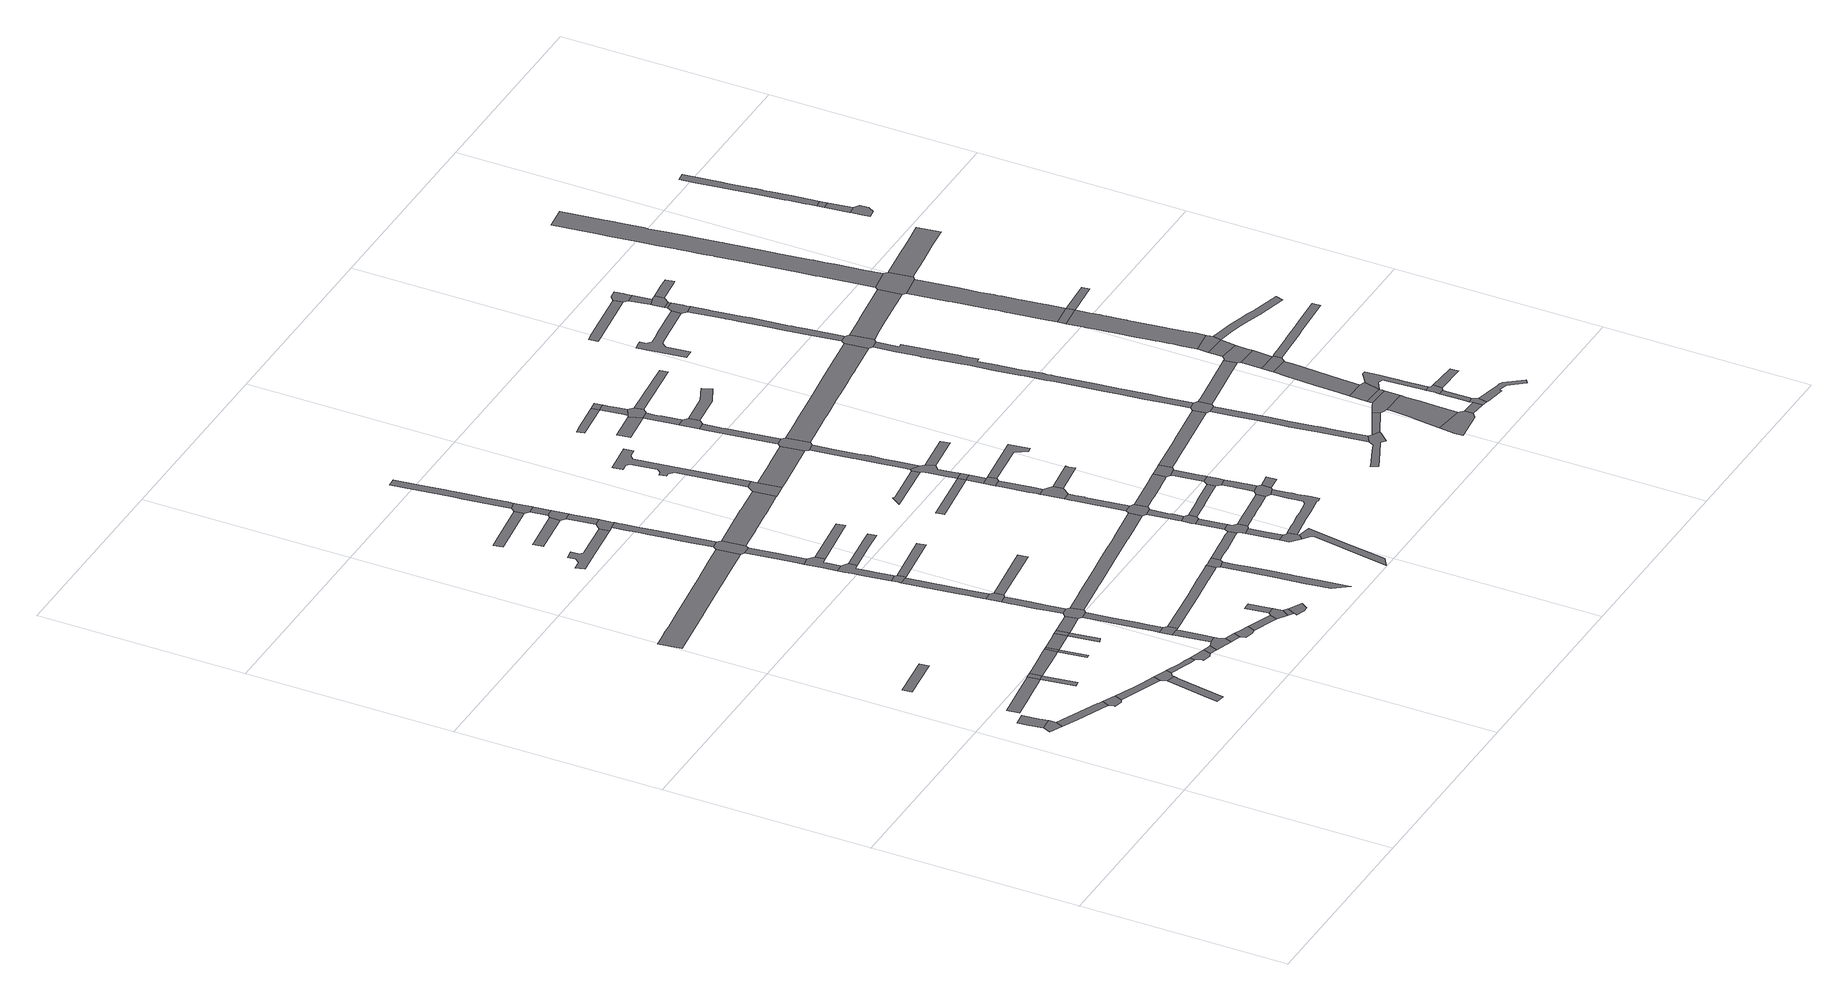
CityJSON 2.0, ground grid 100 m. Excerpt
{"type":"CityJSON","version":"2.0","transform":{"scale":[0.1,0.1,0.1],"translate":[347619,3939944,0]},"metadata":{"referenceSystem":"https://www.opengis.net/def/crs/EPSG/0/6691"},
"CityObjects":{
"road1":{"type":"Road","geometry":[{"type":"MultiSurface","lod":"1","boundaries":[[[0,1,2,3,4]]]}]},
"road2":{"type":"Road","attributes":{"RoadStructureAttribute.sectionType":"1"},"geometry":[{"type":"MultiSurface","lod":"1","boundaries":[[[5,4,3,6,7,8]]]}]},
"road3":{"type":"Road","attributes":{"RoadStructureAttribute.sectionType":"1"},"geometry":[{"type":"MultiSurface","lod":"1","boundaries":[[[9,10,11,2,1,12,13]]]}]},
"road4":{"type":"Road","attributes":{"RoadStructureAttribute.sectionType":"1"},"geometry":[{"type":"MultiSurface","lod":"1","boundaries":[[[14,15,16,17,18,19,20,21,22]]]}]},
"road5":{"type":"Road","geometry":[{"type":"MultiSurface","lod":"1","boundaries":[[[9,13,23,24,25,26,27]]]}]},
"road6":{"type":"Road","attributes":{"RoadStructureAttribute.sectionType":"1"},"geometry":[{"type":"MultiSurface","lod":"1","boundaries":[[[28,29,30,31]]]}]},
"road7":{"type":"Road","attributes":{"RoadStructureAttribute.sectionType":"1"},"geometry":[{"type":"MultiSurface","lod":"1","boundaries":[[[32,33,34,17]]]}]},
"road8":{"type":"Road","attributes":{"RoadStructureAttribute.sectionType":"1"},"geometry":[{"type":"MultiSurface","lod":"1","boundaries":[[[26,35,36,37,38,39,40,41,42,27]]]}]},
"road9":{"type":"Road","geometry":[{"type":"MultiSurface","lod":"1","boundaries":[[[34,43,18,17]]]}]},
"road10":{"type":"Road","attributes":{"RoadStructureAttribute.sectionType":"1"},"geometry":[{"type":"MultiSurface","lod":"1","boundaries":[[[44,45,46,47,48,49,50]]]}]},
"road11":{"type":"Road","geometry":[{"type":"MultiSurface","lod":"1","boundaries":[[[51,52,38,37,50,49,53,54,55]]]}]},
"road12":{"type":"Road","attributes":{"RoadStructureAttribute.sectionType":"1"},"geometry":[{"type":"MultiSurface","lod":"1","boundaries":[[[56,57,43,34,58,59,60,61,62,63]]]}]},
"road13":{"type":"Road","attributes":{"RoadStructureAttribute.sectionType":"1"},"geometry":[{"type":"MultiSurface","lod":"1","boundaries":[[[64,65,66,67,68,69,70,51,55]]]}]},
"road14":{"type":"Road","attributes":{"RoadStructureAttribute.sectionType":"1"},"geometry":[{"type":"MultiSurface","lod":"1","boundaries":[[[62,71,72,73]]]}]},
"road15":{"type":"Road","geometry":[{"type":"MultiSurface","lod":"1","boundaries":[[[62,73,74,63]]]}]},
"road16":{"type":"Road","attributes":{"RoadStructureAttribute.sectionType":"1"},"geometry":[{"type":"MultiSurface","lod":"1","boundaries":[[[75,76,77,78,74,73]]]}]},
"road17":{"type":"Road","geometry":[{"type":"MultiSurface","lod":"1","boundaries":[[[67,79,80,81,82,83,68]]]}]},
"road18":{"type":"Road","attributes":{"RoadStructureAttribute.sectionType":"1"},"geometry":[{"type":"MultiSurface","lod":"1","boundaries":[[[84,83,82,85]]]}]},
"road19":{"type":"Road","attributes":{"RoadStructureAttribute.sectionType":"1"},"geometry":[{"type":"MultiSurface","lod":"1","boundaries":[[[86,87,88,76]]]}]},
"road20":{"type":"Road","attributes":{"RoadStructureAttribute.sectionType":"1"},"geometry":[{"type":"MultiSurface","lod":"1","boundaries":[[[89,90,91,92,93,94,95,96,97,98,99,100,101,102,103,104,105,106,107,108,109,110,111,112]]]}]},
"road21":{"type":"Road","geometry":[{"type":"MultiSurface","lod":"1","boundaries":[[[88,113,77,76]]]}]},
"road22":{"type":"Road","geometry":[{"type":"MultiSurface","lod":"1","boundaries":[[[114,115,116,117,118,119,84,85,120]]]}]},
"road23":{"type":"Road","attributes":{"RoadStructureAttribute.sectionType":"1"},"geometry":[{"type":"MultiSurface","lod":"1","boundaries":[[[121,113,88,122]]]}]},
"road24":{"type":"Road","attributes":{"RoadStructureAttribute.sectionType":"1"},"geometry":[{"type":"MultiSurface","lod":"1","boundaries":[[[123,124,125,119,118,126,127,128]]]}]},
"road25":{"type":"Road","attributes":{"RoadStructureAttribute.sectionType":"1"},"geometry":[{"type":"MultiSurface","lod":"1","boundaries":[[[129,130,114,120]]]}]},
"road26":{"type":"Road","geometry":[{"type":"MultiSurface","lod":"1","boundaries":[[[131,132,133,134,123,128]]]}]},
"road27":{"type":"Road","attributes":{"RoadStructureAttribute.sectionType":"1"},"geometry":[{"type":"MultiSurface","lod":"1","boundaries":[[[133,135,136,137,138,139,140,141,142,143,144,134]]]}]},
"road28":{"type":"Road","geometry":[{"type":"MultiSurface","lod":"1","boundaries":[[[145,130,129,146,147,148,149]]]}]},
"road29":{"type":"Road","geometry":[{"type":"MultiSurface","lod":"1","boundaries":[[[150,151,152,121,122,140,139,153]]]}]},
"road30":{"type":"Road","attributes":{"RoadStructureAttribute.sectionType":"1"},"geometry":[{"type":"MultiSurface","lod":"1","boundaries":[[[151,154,155,156,157,158,159,160,161,162,163,152]]]}]},
"road31":{"type":"Road","geometry":[{"type":"MultiSurface","lod":"1","boundaries":[[[164,165,159,158,166,167]]]}]},
"road32":{"type":"Road","attributes":{"RoadStructureAttribute.sectionType":"1"},"geometry":[{"type":"MultiSurface","lod":"1","boundaries":[[[148,168,169,170,171,149]]]}]},
"road33":{"type":"Road","attributes":{"RoadStructureAttribute.sectionType":"1"},"geometry":[{"type":"MultiSurface","lod":"1","boundaries":[[[172,173,174,165,164,175,176,177,178,179]]]}]},
"road34":{"type":"Road","geometry":[{"type":"MultiSurface","lod":"1","boundaries":[[[178,180,181,182,183,184,179]]]}]},
"road35":{"type":"Road","attributes":{"RoadStructureAttribute.sectionType":"1"},"geometry":[{"type":"MultiSurface","lod":"1","boundaries":[[[185,186,187,188,189,190,191,192,193,194,195,196,197]]]}]},
"road36":{"type":"Road","geometry":[{"type":"MultiSurface","lod":"1","boundaries":[[[169,198,199,200,201,202,170]]]}]},
"road37":{"type":"Road","geometry":[{"type":"MultiSurface","lod":"1","boundaries":[[[203,204,205,206,207,208,183,182,209,210,211,212,213,214,215,216]]]}]},
"road38":{"type":"Road","attributes":{"RoadStructureAttribute.sectionType":"1"},"geometry":[{"type":"MultiSurface","lod":"1","boundaries":[[[217,199,198,218,219]]]}]},
"road39":{"type":"Road","attributes":{"RoadStructureAttribute.sectionType":"1"},"geometry":[{"type":"MultiSurface","lod":"1","boundaries":[[[220,221,222,223,201,200]]]}]},
"road40":{"type":"Road","geometry":[{"type":"MultiSurface","lod":"1","boundaries":[[[224,225,226,227,228,229,230,231,203,216]]]}]},
"road41":{"type":"Road","geometry":[{"type":"MultiSurface","lod":"1","boundaries":[[[218,232,233,234,235,236,219]]]}]},
"road42":{"type":"Road","attributes":{"RoadStructureAttribute.sectionType":"1"},"geometry":[{"type":"MultiSurface","lod":"1","boundaries":[[[237,238,239,240,241,242,132,131,243,244,245,246,247,248,249]]]}]},
"road43":{"type":"Road","attributes":{"RoadStructureAttribute.sectionType":"1"},"geometry":[{"type":"MultiSurface","lod":"1","boundaries":[[[250,251,252,253,254,255,256,257,229,228]]]}]},
"road44":{"type":"Road","attributes":{"RoadStructureAttribute.sectionType":"1"},"geometry":[{"type":"MultiSurface","lod":"1","boundaries":[[[258,259,260,261,262,263]]]}]},
"road45":{"type":"Road","attributes":{"RoadStructureAttribute.sectionType":"1"},"geometry":[{"type":"MultiSurface","lod":"1","boundaries":[[[264,265,266,267,268,269]]]}]},
"road46":{"type":"Road","geometry":[{"type":"MultiSurface","lod":"1","boundaries":[[[103,102,254,253,270,271,272,273]]]}]},
"road47":{"type":"Road","attributes":{"RoadStructureAttribute.sectionType":"1"},"geometry":[{"type":"MultiSurface","lod":"1","boundaries":[[[166,274,275,167]]]}]},
"road48":{"type":"Road","attributes":{"RoadStructureAttribute.sectionType":"1"},"geometry":[{"type":"MultiSurface","lod":"1","boundaries":[[[276,277,181,180]]]}]},
"road49":{"type":"Road","attributes":{"RoadStructureAttribute.sectionType":"1"},"geometry":[{"type":"MultiSurface","lod":"1","boundaries":[[[272,278,279,280,281,282,283,284,285,286,287,288,289,290,291,292,273]]]}]},
"road50":{"type":"Road","geometry":[{"type":"MultiSurface","lod":"1","boundaries":[[[293,294,295,185,197,284,283]]]}]},
"road51":{"type":"Road","attributes":{"RoadStructureAttribute.sectionType":"1"},"geometry":[{"type":"MultiSurface","lod":"1","boundaries":[[[296,297,298,299,215,214]]]}]},
"road52":{"type":"Road","attributes":{"RoadStructureAttribute.sectionType":"1"},"geometry":[{"type":"MultiSurface","lod":"1","boundaries":[[[294,300,301,302,303,304,305,295]]]}]},
"road53":{"type":"Road","geometry":[{"type":"MultiSurface","lod":"1","boundaries":[[[306,307,308,264,269,303,302]]]}]},
"road54":{"type":"Road","attributes":{"RoadStructureAttribute.sectionType":"1"},"geometry":[{"type":"MultiSurface","lod":"1","boundaries":[[[309,310,227,226]]]}]},
"road55":{"type":"Road","attributes":{"RoadStructureAttribute.sectionType":"1"},"geometry":[{"type":"MultiSurface","lod":"1","boundaries":[[[311,312,313,308,307]]]}]},
"road56":{"type":"Road","geometry":[{"type":"MultiSurface","lod":"1","boundaries":[[[258,263,313,312,314,315,316,317,318]]]}]},
"road57":{"type":"Road","attributes":{"RoadStructureAttribute.sectionType":"1"},"geometry":[{"type":"MultiSurface","lod":"1","boundaries":[[[319,320,321,322,323,324,325,326,327,328,329,330,331,332,333,334,335,336,337,338,339,340,341,342,343,150,153]]]}]},
"road58":{"type":"Road","attributes":{"RoadStructureAttribute.sectionType":"1"},"geometry":[{"type":"MultiSurface","lod":"1","boundaries":[[[344,345,346,347,348,349,350,351,352,353,354,355,356,357,358,359,360,361]]]}]},
"road59":{"type":"Road","attributes":{"RoadStructureAttribute.sectionType":"1"},"geometry":[{"type":"MultiSurface","lod":"1","boundaries":[[[317,362,363,364,365,366,367,368,369,370,371,372,373,374,375,318]]]}]},
"road60":{"type":"Road","attributes":{"RoadStructureAttribute.sectionType":"1"},"geometry":[{"type":"MultiSurface","lod":"1","boundaries":[[[270,376,377,378,379,380,381,382,383,384,385,386,387,271]]]}]},
"road61":{"type":"Road","geometry":[{"type":"MultiSurface","lod":"1","boundaries":[[[388,389,390,237,249,355,354,391,392]]]}]},
"road62":{"type":"Road","attributes":{"RoadStructureAttribute.sectionType":"1"},"geometry":[{"type":"MultiSurface","lod":"1","boundaries":[[[391,393,394,395,396,397,398,399,400,401,402,392]]]}]},
"road63":{"type":"Road","attributes":{"RoadStructureAttribute.sectionType":"1"},"geometry":[{"type":"MultiSurface","lod":"1","boundaries":[[[403,404,405,406,407,408,409,410,411]]]}]},
"road64":{"type":"Road","geometry":[{"type":"MultiSurface","lod":"1","boundaries":[[[383,412,413,414,415,416,384]]]}]},
"road65":{"type":"Road","geometry":[{"type":"MultiSurface","lod":"1","boundaries":[[[417,418,419,420,421,422,411,410,423,424]]]}]},
"road66":{"type":"Road","attributes":{"RoadStructureAttribute.sectionType":"1"},"geometry":[{"type":"MultiSurface","lod":"1","boundaries":[[[419,425,426,427,428,429,420]]]}]},
"road67":{"type":"Road","geometry":[{"type":"MultiSurface","lod":"1","boundaries":[[[430,431,432,433,397,396,434,435,428,427,436,437]]]}]},
"road68":{"type":"Road","attributes":{"RoadStructureAttribute.sectionType":"1"},"geometry":[{"type":"MultiSurface","lod":"1","boundaries":[[[415,438,439,440,441,442,443,444,445,446,447,448,449,450,451,452,453,454,455,416]]]}]},
"road69":{"type":"Road","attributes":{"RoadStructureAttribute.sectionType":"1"},"geometry":[{"type":"MultiSurface","lod":"1","boundaries":[[[456,457,433,432,458,459,460]]]}]},
"road70":{"type":"Road","geometry":[{"type":"MultiSurface","lod":"1","boundaries":[[[461,462,463,464,465,466]]]}]},
"road71":{"type":"Road","geometry":[{"type":"MultiSurface","lod":"1","boundaries":[[[467,456,460,468,469,470,471]]]}]},
"road72":{"type":"Road","attributes":{"RoadStructureAttribute.sectionType":"1"},"geometry":[{"type":"MultiSurface","lod":"1","boundaries":[[[470,472,473,474,475,476,477,471]]]}]},
"road73":{"type":"Road","geometry":[{"type":"MultiSurface","lod":"1","boundaries":[[[331,330,475,474,478,479,480,481]]]}]},
"road74":{"type":"Road","attributes":{"RoadStructureAttribute.sectionType":"1"},"geometry":[{"type":"MultiSurface","lod":"1","boundaries":[[[482,483,484,485,486]]]}]},
"road75":{"type":"Road","attributes":{"RoadStructureAttribute.sectionType":"1"},"geometry":[{"type":"MultiSurface","lod":"1","boundaries":[[[480,487,488,489,490,491,492,493,494,495,496,481]]]}]},
"road76":{"type":"Road","attributes":{"RoadStructureAttribute.sectionType":"1"},"geometry":[{"type":"MultiSurface","lod":"1","boundaries":[[[497,498,499,500,501,502,503,414,413,504,505]]]}]},
"road77":{"type":"Road","geometry":[{"type":"MultiSurface","lod":"1","boundaries":[[[506,507,492,491,508,509,510,511]]]}]},
"road78":{"type":"Road","attributes":{"RoadStructureAttribute.sectionType":"1"},"geometry":[{"type":"MultiSurface","lod":"1","boundaries":[[[436,512,513,514,515,516,517,518,519,520,437]]]}]},
"road79":{"type":"Road","attributes":{"RoadStructureAttribute.sectionType":"1"},"geometry":[{"type":"MultiSurface","lod":"1","boundaries":[[[521,522,523,524,511,510,525,526,527]]]}]},
"road80":{"type":"Road","attributes":{"RoadStructureAttribute.sectionType":"1"},"geometry":[{"type":"MultiSurface","lod":"1","boundaries":[[[423,528,529,530,531,532,533,534,535,536,537,538,539,540,541,542,543,544,545,546,547,548,549,550,551,552,553,554,555,556,424]]]}]},
"road81":{"type":"Road","geometry":[{"type":"MultiSurface","lod":"1","boundaries":[[[557,558,559,560,521,527]]]}]},
"road82":{"type":"Road","attributes":{"RoadStructureAttribute.sectionType":"1"},"geometry":[{"type":"MultiSurface","lod":"1","boundaries":[[[560,559,561,562]]]}]},
"road83":{"type":"Road","attributes":{"RoadStructureAttribute.sectionType":"1"},"geometry":[{"type":"MultiSurface","lod":"1","boundaries":[[[563,564,565,469,468,566,567,568,569,570,571]]]}]},
"road84":{"type":"Road","geometry":[{"type":"MultiSurface","lod":"1","boundaries":[[[465,562,561,572,466]]]}]},
"road85":{"type":"Road","geometry":[{"type":"MultiSurface","lod":"1","boundaries":[[[572,573,574,575,576,577,578,579,580,581,582,482,486,583,584,585,586,466]]]}]},
"road86":{"type":"Road","attributes":{"RoadStructureAttribute.sectionType":"1"},"geometry":[{"type":"MultiSurface","lod":"1","boundaries":[[[587,588,589,590,479,478,591,592,593,594,595,596]]]}]},
"road87":{"type":"Road","attributes":{"RoadStructureAttribute.sectionType":"1"},"geometry":[{"type":"MultiSurface","lod":"1","boundaries":[[[597,598,599,509,508]]]}]},
"road88":{"type":"Road","attributes":{"RoadStructureAttribute.sectionType":"1"},"geometry":[{"type":"MultiSurface","lod":"1","boundaries":[[[600,601,602,603,604,605,606,607,608,609,610,611,612,613,614,582,581]]]}]},
"road89":{"type":"Road","geometry":[{"type":"MultiSurface","lod":"1","boundaries":[[[615,616,518,517,544,543,617,618]]]}]},
"road90":{"type":"Road","geometry":[{"type":"MultiSurface","lod":"1","boundaries":[[[619,608,607,620,621,622,623,497,505]]]}]},
"road91":{"type":"Road","attributes":{"RoadStructureAttribute.sectionType":"1"},"geometry":[{"type":"MultiSurface","lod":"1","boundaries":[[[624,625,626,627,628,629]]]}]},
"road92":{"type":"Road","attributes":{"RoadStructureAttribute.sectionType":"1"},"geometry":[{"type":"MultiSurface","lod":"1","boundaries":[[[630,631,632,633,634,616,615,635,636,637,638,639]]]}]},
"road93":{"type":"Road","attributes":{"RoadStructureAttribute.sectionType":"1"},"geometry":[{"type":"MultiSurface","lod":"1","boundaries":[[[640,641,642,643,644,645,558,557]]]}]},
"road94":{"type":"Road","attributes":{"RoadStructureAttribute.sectionType":"1"},"geometry":[{"type":"MultiSurface","lod":"1","boundaries":[[[646,647,648,649,650,651]]]}]},
"road95":{"type":"Road","geometry":[{"type":"MultiSurface","lod":"1","boundaries":[[[652,653,654,655,656,657,571,570,630,639]]]}]},
"road96":{"type":"Road","attributes":{"RoadStructureAttribute.sectionType":"1"},"geometry":[{"type":"MultiSurface","lod":"1","boundaries":[[[579,658,659,580]]]}]},
"road97":{"type":"Road","attributes":{"RoadStructureAttribute.sectionType":"1"},"geometry":[{"type":"MultiSurface","lod":"1","boundaries":[[[660,661,662,623,622,663,664,665,666,667]]]}]},
"road98":{"type":"Road","attributes":{"RoadStructureAttribute.sectionType":"1"},"geometry":[{"type":"MultiSurface","lod":"1","boundaries":[[[668,669,670,671,656,655,672,673,674,675,676]]]}]},
"road99":{"type":"Road","attributes":{"RoadStructureAttribute.sectionType":"1"},"geometry":[{"type":"MultiSurface","lod":"1","boundaries":[[[617,677,678,679,618]]]}]},
"road100":{"type":"Road","geometry":[{"type":"MultiSurface","lod":"1","boundaries":[[[680,681,682,587,596,668,676,683,684]]]}]},
"road101":{"type":"Road","geometry":[{"type":"MultiSurface","lod":"1","boundaries":[[[685,686,687,688,660,667]]]}]},
"road102":{"type":"Road","attributes":{"RoadStructureAttribute.sectionType":"1"},"geometry":[{"type":"MultiSurface","lod":"1","boundaries":[[[689,690,691,692,628,693,694,688,687]]]}]},
"road103":{"type":"Road","geometry":[{"type":"MultiSurface","lod":"1","boundaries":[[[628,692,695,696,697,698,629]]]}]},
"road104":{"type":"Road","attributes":{"RoadStructureAttribute.sectionType":"1"},"geometry":[{"type":"MultiSurface","lod":"1","boundaries":[[[697,699,700,701,650,702,703,698]]]}]},
"road105":{"type":"Road","geometry":[{"type":"MultiSurface","lod":"1","boundaries":[[[701,704,651,650]]]}]},
"road106":{"type":"Road","attributes":{"RoadStructureAttribute.sectionType":"1"},"geometry":[{"type":"MultiSurface","lod":"1","boundaries":[[[685,705,706,707,708,686]]]}]},
"road107":{"type":"Road","attributes":{"RoadStructureAttribute.sectionType":"1"},"geometry":[{"type":"MultiSurface","lod":"1","boundaries":[[[695,709,710,696]]]}]},
"road108":{"type":"Road","attributes":{"RoadStructureAttribute.sectionType":"1"},"geometry":[{"type":"MultiSurface","lod":"1","boundaries":[[[683,711,712,713,714,715,716,717,718,719,720,721,722,684]]]}]},
"road109":{"type":"Road","geometry":[{"type":"MultiSurface","lod":"1","boundaries":[[[723,724,725,726,727,728,729,730,731,732,733,734,735,736,737]]]}]},
"road110":{"type":"Road","attributes":{"RoadStructureAttribute.sectionType":"1"},"geometry":[{"type":"MultiSurface","lod":"1","boundaries":[[[738,739,740,741,742,743,744,745,621,620,746,747,748,749,750,751,752,753,754,755,756,757,758,759]]]}]},
"road111":{"type":"Road","attributes":{"RoadStructureAttribute.sectionType":"1"},"geometry":[{"type":"MultiSurface","lod":"1","boundaries":[[[760,761,762,763,764,765,766,767,768,769,726,725,770,771,772,773,774,775,776,777,778,779,780]]]}]},
"road112":{"type":"Road","geometry":[{"type":"MultiSurface","lod":"1","boundaries":[[[781,716,715,760,780,782,783,784,785]]]}]},
"road113":{"type":"Road","geometry":[{"type":"MultiSurface","lod":"1","boundaries":[[[786,724,723,787,788]]]}]},
"road114":{"type":"Road","geometry":[{"type":"MultiSurface","lod":"1","boundaries":[[[789,790,791,792,793,794,795]]]}]},
"road115":{"type":"Road","attributes":{"RoadStructureAttribute.sectionType":"1"},"geometry":[{"type":"MultiSurface","lod":"1","boundaries":[[[796,797,798,799,800,801,802,803,804,805,806,807,808,809,810,811,812,813,814,815,816,817,818,819,820,821,822,823,824,825,826,827,828,829,830,831,832,833,834,835,836,837,838,839,840,781,785]]]}]},
"road116":{"type":"Road","attributes":{"RoadStructureAttribute.sectionType":"1"},"geometry":[{"type":"MultiSurface","lod":"1","boundaries":[[[841,842,843,844,791,790,845,846,847,848,849,850]]]}]},
"road117":{"type":"Road","attributes":{"RoadStructureAttribute.sectionType":"1"},"geometry":[{"type":"MultiSurface","lod":"1","boundaries":[[[851,852,853,854,855,856,857,858,859,860,861,862,863,864,865,866,867,868,869,870,871]]]}]},
"road118":{"type":"Road","geometry":[{"type":"MultiSurface","lod":"1","boundaries":[[[849,872,873,874,788,787,875,850]]]}]},
"road119":{"type":"Road","attributes":{"RoadStructureAttribute.sectionType":"1"},"geometry":[{"type":"MultiSurface","lod":"1","boundaries":[[[876,789,795,877]]]}]},
"road120":{"type":"Road","attributes":{"RoadStructureAttribute.sectionType":"1"},"geometry":[{"type":"MultiSurface","lod":"1","boundaries":[[[783,878,879,880,881,882,883,884,784]]]}]},
"road121":{"type":"Road","attributes":{"RoadStructureAttribute.sectionType":"1"},"geometry":[{"type":"MultiSurface","lod":"1","boundaries":[[[885,886,887,873,872]]]}]},
"road122":{"type":"Road","attributes":{"RoadStructureAttribute.sectionType":"1"},"geometry":[{"type":"MultiSurface","lod":"1","boundaries":[[[888,889,890,891,892,893,894]]]}]},
"road123":{"type":"Road","geometry":[{"type":"MultiSurface","lod":"1","boundaries":[[[895,887,886,896,897,898]]]}]},
"road124":{"type":"Road","geometry":[{"type":"MultiSurface","lod":"1","boundaries":[[[758,821,820,899,900,901,902,903,759]]]}]},
"road125":{"type":"Road","geometry":[{"type":"MultiSurface","lod":"1","boundaries":[[[904,905,906,907,876,877]]]}]},
"road126":{"type":"Road","attributes":{"RoadStructureAttribute.sectionType":"1"},"geometry":[{"type":"MultiSurface","lod":"1","boundaries":[[[908,909,907,906,910]]]}]},
"road127":{"type":"Road","attributes":{"RoadStructureAttribute.sectionType":"1"},"geometry":[{"type":"MultiSurface","lod":"1","boundaries":[[[911,912,913,914,915,916,917,918,898,897,919,920,921,922,923,924]]]}]},
"road128":{"type":"Road","attributes":{"RoadStructureAttribute.sectionType":"1"},"geometry":[{"type":"MultiSurface","lod":"1","boundaries":[[[925,926,927,928,929,930,931,932,933,903,902,934,935,936,937,938,939,940,941,942,943,944,945]]]}]},
"road129":{"type":"Road","geometry":[{"type":"MultiSurface","lod":"1","boundaries":[[[946,947,948,949,950,951,952,953,908,910]]]}]},
"road130":{"type":"Road","attributes":{"RoadStructureAttribute.sectionType":"1"},"geometry":[{"type":"MultiSurface","lod":"1","boundaries":[[[954,955,956,957,950,949,958,959,960,961,962,963,964,965,896,886]]]}]},
"road131":{"type":"Road","attributes":{"RoadStructureAttribute.sectionType":"1"},"geometry":[{"type":"MultiSurface","lod":"1","boundaries":[[[904,966,967,968,969,970,971,972,973,974,975,976,977,905]]]}]},
"road132":{"type":"Road","geometry":[{"type":"MultiSurface","lod":"1","boundaries":[[[944,978,979,980,981,871,870,945]]]}]},
"road133":{"type":"Road","attributes":{"RoadStructureAttribute.sectionType":"1"},"geometry":[{"type":"MultiSurface","lod":"1","boundaries":[[[981,980,982,983]]]}]},
"road134":{"type":"Road","geometry":[{"type":"MultiSurface","lod":"1","boundaries":[[[984,985,986,987,988,911,924]]]}]},
"road135":{"type":"Road","attributes":{"RoadStructureAttribute.sectionType":"1"},"geometry":[{"type":"MultiSurface","lod":"1","boundaries":[[[989,990,991,992]]]}]},
"road136":{"type":"Road","geometry":[{"type":"MultiSurface","lod":"1","boundaries":[[[990,989,993,994,983,982,995,996]]]}]},
"road137":{"type":"Road","attributes":{"RoadStructureAttribute.sectionType":"1"},"geometry":[{"type":"MultiSurface","lod":"1","boundaries":[[[997,998,947,946]]]}]},
"road138":{"type":"Road","attributes":{"RoadStructureAttribute.sectionType":"1"},"geometry":[{"type":"MultiSurface","lod":"1","boundaries":[[[987,986,999,1000]]]}]},
"road139":{"type":"Road","geometry":[{"type":"MultiSurface","lod":"1","boundaries":[[[1001,894,893,992,991,1002,1003,1004,1005]]]}]},
"road140":{"type":"Road","geometry":[{"type":"MultiSurface","lod":"1","boundaries":[[[1006,881,880,1000,999,1007,1008,1009]]]}]},
"road141":{"type":"Road","attributes":{"RoadStructureAttribute.sectionType":"1"},"geometry":[{"type":"MultiSurface","lod":"1","boundaries":[[[900,1010,1011,1012,1013,1014,1015,1016,1017,1018,1019,1020,1021,1022,901]]]}]},
"road142":{"type":"Road","geometry":[{"type":"MultiSurface","lod":"1","boundaries":[[[1023,1024,1025,1026,1027]]]}]},
"road143":{"type":"Road","attributes":{"RoadStructureAttribute.sectionType":"1"},"geometry":[{"type":"MultiSurface","lod":"1","boundaries":[[[995,1028,1029,1030,1031,996]]]}]},
"road144":{"type":"Road","attributes":{"RoadStructureAttribute.sectionType":"1"},"geometry":[{"type":"MultiSurface","lod":"1","boundaries":[[[1032,1033,1034,1035,1036,1037,1038,1039,1040,1041,1042,1043,1044,1045,1046,1047,1048,1049,1050,1051,1052,1053,1054,1055,1056,1057,1058,1059,1060,1061,1023,1027]]]}]},
"road145":{"type":"Road","geometry":[{"type":"MultiSurface","lod":"1","boundaries":[[[1062,1045,1044,1063]]]}]},
"road146":{"type":"Road","attributes":{"RoadStructureAttribute.sectionType":"1"},"geometry":[{"type":"MultiSurface","lod":"1","boundaries":[[[1064,1065,1066,1067,1068,1069,1070,1071,1072,1073,1074,1075,1076,1077,1078,1079,1080,1081,1082,1083,1084,1085,1086,1087,1062,1063]]]}]},
"road147":{"type":"Road","attributes":{"RoadStructureAttribute.sectionType":"1"},"geometry":[{"type":"MultiSurface","lod":"1","boundaries":[[[1088,1089,1090,1091,1092,1093,1094,1095,985,984,1096,1097,1098,1099,1100,1101,1102]]]}]},
"road148":{"type":"Road","attributes":{"RoadStructureAttribute.sectionType":"1"},"geometry":[{"type":"MultiSurface","lod":"1","boundaries":[[[1008,1103,1025,1104,1105,1106,1107,1108,1109,1110,1111,1112,1113,1114,1115,1116,1026,1025,1024,1009]]]}]},
"road149":{"type":"Road","geometry":[{"type":"MultiSurface","lod":"1","boundaries":[[[1018,1017,1077,1076,1117,1118,1119,1120]]]}]},
"road150":{"type":"Road","attributes":{"RoadStructureAttribute.sectionType":"1"},"geometry":[{"type":"MultiSurface","lod":"1","boundaries":[[[1044,1121,1122,1123,1063]]]}]},
"road151":{"type":"Road","attributes":{"RoadStructureAttribute.sectionType":"1"},"geometry":[{"type":"MultiSurface","lod":"1","boundaries":[[[1124,1125,1126,1127,1128,1129,1130,1131,1132,1133,1134,1135,1136,1137,1138,1139,1140,1141,1142,1143,1144,1120,1119,1145,1146,1147,1148,1149,1150,1151,1152,1153,1154,1155,1156,1157,1158,1159,1160,1161,1162,1163,1164,1165,1166,1167]]]}]},
"road152":{"type":"Road","attributes":{"RoadStructureAttribute.sectionType":"1"},"geometry":[{"type":"MultiSurface","lod":"1","boundaries":[[[1168,1169,1170,1171,1172,1118,1117,1173,1174,1175,1176,1177,1178]]]}]},
"road153":{"type":"Road","geometry":[{"type":"MultiSurface","lod":"1","boundaries":[[[1179,1180,1181,1182,1183,1184,1185]]]}]},
"road154":{"type":"Road","attributes":{"RoadStructureAttribute.sectionType":"1"},"geometry":[{"type":"MultiSurface","lod":"1","boundaries":[[[1186,1187,1188,1189,1190,1182,1181,1191,1192]]]}]},
"road155":{"type":"Road","geometry":[{"type":"MultiSurface","lod":"1","boundaries":[[[1193,1194,1186,1192]]]}]},
"road156":{"type":"Road","attributes":{"RoadStructureAttribute.sectionType":"1"},"geometry":[{"type":"MultiSurface","lod":"1","boundaries":[[[1195,1196,1197,1198,1199,1200,1201,1202,1203,1204,1194,1193,1205,1206,1207,1208,1209,1210,1211,1212,1213,1214,1215,1216,1217,1218,1219,1220]]]}]}
},
"vertices":[
[146,716,0],[210,688,0],[226,725,0],[222,760,0],[162,753,0],
[153,819,0],[216,804,0],[206,882,0],[146,872,0],
[457,620,0],[443,627,0],[434,631,0],[283,655,0],[441,584,0],
[341,914,0],[344,915,0],[453,929,0],[490,936,0],[482,993,0],[459,989,0],[448,988,0],[211,956,0],[219,898,0],
[451,564,0],[448,555,0],[487,545,0],[506,555,0],[522,591,0],
[371,1407,0],[365,1453,0],[152,1428,0],[157,1383,0],
[514,774,0],[543,781,0],[520,940,0],
[638,502,0],[660,492,0],[713,471,0],[726,509,0],[695,520,0],[654,536,0],[614,550,0],[563,572,0],
[513,997,0],
[686,220,0],[679,180,0],[721,173,0],[765,418,0],[766,419,0],[768,433,0],[725,441,0],
[795,483,0],[792,484,0],[770,446,0],[778,450,0],[789,456,0],
[684,1020,0],[597,1008,0],[537,942,0],[600,949,0],[692,961,0],[705,963,0],[715,964,0],[711,1024,0],
[805,450,0],[870,426,0],[899,417,0],[920,411,0],[928,436,0],[894,447,0],[866,456,0],
[732,831,0],[748,833,0],[731,966,0],
[723,1025,0],
[734,967,0],[842,981,0],[834,1040,0],[790,1034,0],
[938,385,0],[935,375,0],[974,366,0],[996,375,0],[1007,411,0],
[1047,399,0],[1034,362,0],
[864,838,0],[887,847,0],[869,985,0],
[15,2415,0],[100,2426,0],[112,2428,0],[229,2443,0],[251,2446,0],[287,2451,0],[304,2453,0],[394,2466,0],[407,2467,0],[480,2477,0],[527,2483,0],[571,2489,0],[644,2499,0],[777,2517,0],[765,2627,0],[674,2615,0],[498,2590,0],[494,2589,0],[389,2575,0],[239,2555,0],[139,2541,0],[101,2538,0],[65,2533,0],[1,2525,0],
[861,1044,0],
[1130,369,0],[1119,389,0],[1119,390,0],[1118,403,0],[1116,415,0],[1076,410,0],[1118,334,0],
[973,1059,0],[983,1000,0],
[1053,584,0],[1055,569,0],[1059,544,0],[1112,456,0],[1096,569,0],[1094,584,0],
[1166,317,0],[1179,351,0],
[1105,585,0],[1100,629,0],[1086,645,0],[1046,640,0],
[1082,671,0],[1074,730,0],[1070,758,0],[1054,883,0],[1039,992,0],[999,987,0],[1030,753,0],[1035,717,0],[1042,668,0],[1045,650,0],
[1221,335,0],[1177,292,0],[1216,282,0],[1241,286,0],[1255,322,0],
[1042,1068,0],[1027,1081,0],[988,1076,0],[1052,1009,0],
[1017,1163,0],[1006,1249,0],[995,1335,0],[993,1347,0],[992,1357,0],[950,1352,0],[956,1308,0],[957,1305,0],[972,1193,0],[978,1149,0],
[983,1426,0],[941,1421,0],[1003,1368,0],[1000,1412,0],
[1340,247,0],[1362,239,0],[1376,276,0],[1374,276,0],
[923,1556,0],[930,1501,0],[936,1459,0],[976,1464,0],[972,1502,0],[969,1526,0],[931,1801,0],[890,1802,0],
[939,1803,0],[933,1844,0],[924,1850,0],[884,1845,0],[888,1817,0],
[682,3146,0],[492,3124,0],[485,3123,0],[469,3137,0],[466,3175,0],[422,3168,0],[427,3131,0],[411,3110,0],[365,3102,0],[377,3060,0],[435,3068,0],[498,3076,0],[688,3100,0],
[1408,209,0],[1432,245,0],[1426,291,0],[1388,287,0],[1377,275,0],
[851,2087,0],[855,2054,0],[855,2053,0],[860,2022,0],[867,1968,0],[882,1858,0],[923,1861,0],[918,1896,0],[913,1935,0],[909,1967,0],[901,2027,0],[926,2031,0],[921,2070,0],[892,2092,0],
[1454,232,0],[1432,193,0],[1455,231,0],
[1422,317,0],[1412,401,0],[1374,397,0],[1388,288,0],
[883,2157,0],[881,2172,0],[909,2176,0],[903,2221,0],[872,2245,0],[830,2239,0],[841,2163,0],[843,2152,0],
[1432,183,0],[1430,176,0],[1470,161,0],[1498,162,0],[1517,194,0],
[1595,693,0],[1567,689,0],[1535,685,0],[1491,679,0],[1486,679,0],[1351,660,0],[1156,591,0],[1220,598,0],[1358,616,0],[1492,634,0],[1498,635,0],[1573,644,0],[1601,648,0],
[871,2250,0],[868,2272,0],[854,2376,0],[836,2508,0],[795,2505,0],[816,2348,0],[825,2278,0],[829,2247,0],
[636,3532,0],[445,3507,0],[364,3496,0],[370,3452,0],[450,3463,0],[642,3487,0],
[665,3375,0],[464,3349,0],[446,3347,0],[452,3298,0],[470,3301,0],[664,3325,0],
[846,2526,0],[832,2636,0],[816,2650,0],[776,2645,0],
[1313,1406,0],[1306,1452,0],
[1199,1838,0],[1192,1881,0],
[776,2947,0],[770,2986,0],[770,2987,0],[758,3076,0],[756,3091,0],[754,3108,0],[714,3103,0],[723,3039,0],[731,2982,0],[736,2942,0],[746,2869,0],[746,2867,0],[755,2804,0],[762,2747,0],[774,2657,0],
[751,3130,0],[745,3179,0],[705,3174,0],
[1067,2049,0],[1168,2061,0],[1163,2101,0],[1112,2095,0],
[740,3215,0],[729,3292,0],[726,3314,0],[687,3309,0],[694,3257,0],[701,3210,0],
[722,3348,0],[716,3394,0],[676,3389,0],
[1178,2213,0],[1172,2257,0],
[713,3420,0],[706,3475,0],[665,3470,0],
[705,3485,0],[701,3512,0],[694,3561,0],[693,3563,0],[655,3554,0],
[1216,1031,0],[1243,1035,0],[1272,1038,0],[1343,1048,0],[1437,1061,0],[1501,1069,0],[1601,1082,0],[1614,1084,0],[1621,1085,0],[1630,1086,0],[1713,1097,0],[1815,1111,0],[1809,1172,0],[1614,1145,0],[1599,1143,0],[1569,1139,0],[1514,1132,0],[1429,1121,0],[1339,1108,0],[1265,1098,0],[1246,1097,0],[1241,1096,0],[1174,1086,0],[1170,1086,0],[1140,1082,0],
[1729,70,0],[1709,217,0],[1706,241,0],[1700,288,0],[1696,324,0],[1695,343,0],[1689,378,0],[1681,435,0],[1669,520,0],[1659,590,0],[1653,643,0],[1614,634,0],[1632,491,0],[1645,388,0],[1663,247,0],[1669,208,0],[1678,136,0],[1730,65,0],
[690,3588,0],[675,3698,0],[671,3730,0],[661,3809,0],[655,3859,0],[654,3866,0],[639,3978,0],[636,4001,0],[622,4106,0],[582,4101,0],[591,4033,0],[612,3874,0],[621,3804,0],[625,3777,0],
[901,2532,0],[939,2537,0],[964,2541,0],[966,2541,0],[1094,2559,0],[1101,2560,0],[1237,2578,0],[1245,2579,0],[1234,2689,0],[1227,2688,0],[1088,2670,0],[1078,2669,0],
[1627,697,0],[1610,695,0],[1605,694,0],[1663,660,0],[1659,701,0],
[1697,665,0],[1747,670,0],[1859,687,0],[1879,690,0],[1872,730,0],[1856,727,0],[1843,726,0],[1787,718,0],[1749,713,0],[1701,705,0],
[1998,392,0],[2003,376,0],[1980,233,0],[1944,5,0],[1986,34,0],[2013,209,0],[2047,429,0],[1985,441,0],[1965,418,0],
[1260,2581,0],[1319,2589,0],[1304,2698,0],[1300,2728,0],[1258,2722,0],
[1974,496,0],[1968,495,0],[1953,505,0],[1913,500,0],[1918,457,0],[1927,450,0],[1983,453,0],[1977,496,0],
[1943,582,0],[1941,593,0],[1932,661,0],[1893,655,0],[1910,526,0],
[1929,727,0],[1922,733,0],[1919,753,0],[1880,748,0],[1880,689,0],[1889,681,0],[1947,672,0],[1942,717,0],
[1246,3132,0],[1229,3260,0],[1244,3278,0],[1285,3285,0],[1280,3329,0],[1141,3310,0],[1129,3309,0],[1129,3303,0],[1135,3261,0],[1136,3261,0],[1171,3265,0],[1186,3252,0],[1203,3129,0],[1189,3108,0],[1170,3104,0],[1175,3071,0],[1194,3074,0],[1215,3053,0],
[1862,879,0],[1867,839,0],[1912,803,0],[1908,836,0],[1902,884,0],
[1439,1912,0],[1439,1909,0],[1445,1874,0],[1453,1875,0],[1723,1909,0],[1718,1948,0],
[1859,895,0],[1912,898,0],[1910,937,0],[1893,949,0],[1855,941,0],
[1885,1003,0],[1882,1024,0],[1872,1105,0],[1832,1098,0],[1847,991,0],[1852,958,0],
[1886,1121,0],[1878,1181,0],[1860,1191,0],[1820,1190,0],
[1681,2149,0],[1472,2124,0],[1460,2131,0],[1427,2082,0],[1686,2112,0],
[1855,1229,0],[1833,1396,0],[1833,1397,0],[1827,1441,0],[1823,1471,0],[1783,1466,0],[1787,1436,0],[1790,1420,0],[1803,1318,0],[1808,1281,0],
[1598,2738,0],[1459,2720,0],[1458,2720,0],[1457,2719,0],[1354,2706,0],[1324,2701,0],[1310,2699,0],[1369,2596,0],[1614,2629,0],
[1772,1547,0],[1774,1537,0],[1851,1509,0],[1845,1554,0],[1808,1582,0],[1768,1576,0],
[1981,677,0],[2017,682,0],[2026,683,0],[2068,689,0],[2110,694,0],[2188,705,0],[2181,749,0],[2063,733,0],[2004,726,0],
[1741,1777,0],[1745,1747,0],[1761,1626,0],[1766,1592,0],[1800,1637,0],[1784,1757,0],[1781,1783,0],
[2057,464,0],[2070,466,0],[2104,471,0],[2128,474,0],[2165,479,0],[2250,493,0],[2256,488,0],[2276,491,0],[2272,532,0],[2268,558,0],[2263,592,0],[2260,618,0],[2259,625,0],[2253,671,0],[2252,673,0],[2249,705,0],[2210,691,0],[2213,666,0],[2214,656,0],[2217,620,0],[2218,611,0],[2221,584,0],[2224,551,0],[2225,542,0],[2211,530,0],[2139,519,0],[2112,516,0],[2052,507,0],[2031,504,0],
[1792,1798,0],[1787,1839,0],[1774,1837,0],[1734,1832,0],
[1764,1915,0],[1724,1909,0],
[2079,960,0],[2034,954,0],[1997,949,0],[1995,909,0],[2039,916,0],[2071,920,0],[2078,921,0],[2164,933,0],[2157,971,0],
[1758,1953,0],
[1758,1955,0],[1758,1957,0],[1757,1964,0],[1753,1993,0],[1746,2043,0],[1744,2056,0],[1766,2077,0],[1749,2119,0],[1732,2136,0],[1690,2161,0],[1698,2102,0],[1703,2066,0],[1713,1988,0],[1717,1958,0],
[2124,1214,0],[2081,1208,0],[2079,1208,0],[1897,1183,0],[1946,1129,0],[1969,1132,0],[2053,1143,0],[2056,1144,0],[2101,1150,0],[2131,1154,0],
[2017,1531,0],[2012,1564,0],[2011,1576,0],
[1718,2238,0],[1717,2249,0],[1711,2302,0],[1706,2357,0],[1702,2386,0],[1696,2418,0],[1681,2523,0],[1668,2621,0],[1629,2614,0],[1640,2523,0],[1655,2417,0],[1656,2413,0],[1671,2300,0],[1683,2215,0],[1684,2203,0],
[2242,773,0],[2200,768,0],[2255,714,0],[2259,762,0],
[1626,2616,0],[1682,2638,0],[1668,2748,0],[1651,2760,0],[1611,2755,0],
[1363,3404,0],[1366,3379,0],[1372,3342,0],[1473,3355,0],[1531,3362,0],[1510,3424,0],
[2182,915,0],[2188,863,0],[2190,843,0],[2194,819,0],[2194,818,0],[2236,818,0],[2235,824,0],[2231,857,0],[2229,869,0],[2222,922,0],
[2005,1824,0],[2043,1770,0],[2043,1769,0],[2065,1773,0],[2050,1873,0],[1808,1841,0],
[1483,3593,0],[1338,3574,0],[1306,3569,0],[1314,3533,0],[1503,3556,0],[1498,3595,0],
[2218,949,0],[2217,959,0],[2217,960,0],[2212,999,0],[2173,994,0],[2165,983,0],
[1949,2100,0],[1940,2144,0],
[1564,3107,0],[1568,3077,0],[1609,2768,0],[1649,2774,0],[1616,3011,0],[1615,3018,0],[1607,3082,0],[1603,3112,0],
[2150,1142,0],[2154,1120,0],[2162,1064,0],[2164,1052,0],[2211,1007,0],[2205,1051,0],[2204,1059,0],[2195,1126,0],[2192,1150,0],
[2262,715,0],[2326,723,0],[2321,771,0],
[2171,1220,0],[2159,1219,0],[2137,1215,0],[2206,1164,0],[2198,1224,0],
[1621,3136,0],[1614,3185,0],[1591,3204,0],[1552,3199,0],
[1579,3297,0],[1577,3307,0],[1574,3332,0],[1570,3368,0],[1533,3341,0],[1548,3235,0],
[1590,3390,0],[1582,3430,0],[1559,3451,0],[1521,3429,0],
[1549,3516,0],[1549,3519,0],[1543,3562,0],[1509,3518,0],[1519,3447,0],
[1538,3601,0],
[1778,3156,0],[1866,3196,0],[1845,3241,0],[1764,3205,0],
[1897,3426,0],[1892,3464,0],
[2269,1172,0],[2271,1172,0],[2394,1189,0],[2412,1191,0],[2647,1223,0],[2641,1283,0],[2522,1267,0],[2404,1251,0],[2398,1250,0],[2389,1249,0],[2368,1246,0],[2299,1237,0],
[2852,492,0],[2814,510,0],[2800,522,0],[2762,498,0],[2750,473,0],[2702,453,0],[2600,410,0],[2596,409,0],[2610,377,0],[2653,396,0],[2713,423,0],[2772,450,0],[2780,453,0],[2802,436,0],[2845,481,0],
[2427,2849,0],[2229,2823,0],[2166,2815,0],[2044,2798,0],[1940,2784,0],[1880,2776,0],[1835,2770,0],[1770,2761,0],[1830,2658,0],[1876,2665,0],[1897,2667,0],[1952,2674,0],[2026,2684,0],[2063,2689,0],[2066,2689,0],[2157,2701,0],[2193,2706,0],[2224,2710,0],[2259,2714,0],[2263,2715,0],[2445,2740,0],[2431,2850,0],
[2665,1211,0],[2678,1123,0],[2697,989,0],[2697,977,0],[2707,898,0],[2712,859,0],[2728,743,0],[2731,729,0],[2734,707,0],[2745,624,0],[2793,573,0],[2780,669,0],[2778,681,0],[2771,734,0],[2769,748,0],[2766,766,0],[2751,874,0],[2737,982,0],[2735,995,0],[2706,1208,0],[2705,1215,0],
[2654,1299,0],[2711,1223,0],[2718,1232,0],[2711,1292,0],[2694,1305,0],
[2951,578,0],[2983,556,0],[2968,586,0],
[3159,238,0],[3138,259,0],[2994,276,0],[2986,200,0],[2986,160,0],[3135,178,0],[3157,198,0],
[2676,1438,0],[2668,1499,0],[2652,1618,0],[2648,1645,0],[2648,1653,0],[2634,1764,0],[2614,1932,0],[2612,1947,0],[2612,1950,0],[2609,1967,0],[2607,1989,0],[2592,2062,0],[2589,2093,0],[2588,2103,0],[2586,2113,0],[2577,2180,0],[2576,2188,0],[2576,2189,0],[2564,2278,0],[2582,2280,0],[2573,2348,0],[2571,2363,0],[2535,2630,0],[2515,2627,0],[2502,2733,0],[2462,2726,0],[2474,2622,0],[2486,2523,0],[2487,2513,0],[2487,2509,0],[2512,2355,0],[2514,2345,0],[2520,2302,0],[2521,2300,0],[2532,2196,0],[2535,2160,0],[2551,2063,0],[2552,2056,0],[2567,1948,0],[2572,1913,0],[2600,1687,0],[2608,1640,0],[2611,1615,0],[2625,1505,0],[2640,1402,0],
[3021,536,0],[3021,531,0],[3012,427,0],[3002,339,0],[3140,376,0],[3141,446,0],[3141,464,0],[3142,510,0],[3143,538,0],[3021,541,0],
[2263,3616,0],[2185,3606,0],[2160,3603,0],[2109,3596,0],[2074,3592,0],[2052,3610,0],[2048,3639,0],[2023,3635,0],[2002,3632,0],[2031,3404,0],[2079,3410,0],[2064,3523,0],[2065,3525,0],[2083,3547,0],[2114,3551,0],[2126,3553,0],[2166,3558,0],[2190,3561,0],[2269,3573,0],[2325,3578,0],[2323,3624,0],
[3144,616,0],[3037,619,0],[3018,611,0],[2995,551,0],
[3233,235,0],[3236,192,0],
[2874,1253,0],[2937,1261,0],[3051,1277,0],[3043,1336,0],[2870,1313,0],[2747,1297,0],[2735,1295,0],
[3145,628,0],[3145,642,0],[3038,647,0],
[2044,3854,0],[1992,3847,0],[1968,3844,0],[1973,3799,0],[1998,3802,0],[2293,3841,0],[2284,3885,0],
[3040,686,0],[3164,722,0],[3136,729,0],[3042,733,0],
[2504,2736,0],[2515,2749,0],[2501,2859,0],[2483,2871,0],[2443,2867,0],
[3263,185,0],[3274,229,0],[3261,254,0],[3232,253,0],
[3230,394,0],[3232,285,0],[3260,395,0],
[3059,1106,0],[3056,1048,0],[3056,1041,0],[3052,963,0],[3049,893,0],[3048,867,0],[3047,859,0],[3044,786,0],[3136,731,0],[3140,827,0],[3143,887,0],[3153,1066,0],[3154,1086,0],[3154,1102,0],
[2374,3397,0],[2374,3390,0],[2378,3361,0],[2381,3332,0],[2398,3212,0],[2399,3202,0],[2408,3125,0],[2408,3123,0],[2424,3005,0],[2458,3053,0],[2453,3094,0],[2450,3112,0],[2449,3120,0],[2438,3215,0],[2428,3301,0],[2421,3335,0],[2408,3428,0],[2402,3478,0],[2401,3486,0],[2390,3566,0],[2348,3560,0],
[3276,406,0],[3279,450,0],[3264,451,0],[3256,460,0],[3227,458,0],[3228,445,0],[3230,414,0],[3230,409,0],
[3189,670,0],[3214,661,0],[3215,642,0],[3226,475,0],[3253,499,0],[3249,581,0],[3248,605,0],[3245,646,0],[3243,694,0],[3237,758,0],[3218,758,0],[3167,721,0],
[3276,182,0],[3369,166,0],[3371,178,0],[3390,174,0],[3420,167,0],[3428,155,0],[3474,97,0],[3493,112,0],[3428,191,0],[3411,199,0],[3395,202,0],[3378,206,0],
[2387,3586,0],[2385,3602,0],[2378,3654,0],[2336,3648,0],
[2376,3666,0],[2334,3662,0],
[3174,1124,0],[3171,1164,0],[3164,1163,0],[3061,1163,0],[3060,1125,0],
[2328,3727,0],[2367,3738,0],[2355,3829,0],[2312,3823,0],
[2329,3718,0],[2331,3708,0],[2401,3698,0],[2396,3741,0],
[3424,400,0],[3420,440,0],
[3168,1259,0],[3065,1263,0],
[2303,3903,0],[2352,3854,0],[2350,3869,0],[2349,3872,0],[2344,3909,0],
[3054,1338,0],[3169,1289,0],[3171,1343,0],[3068,1355,0],
[2519,2749,0],[2576,2757,0],[2657,2768,0],[2695,2774,0],[2703,2775,0],[2850,2794,0],[2869,2797,0],[2881,2798,0],[2867,2908,0],[2762,2895,0],[2688,2885,0],[2645,2879,0],[2611,2874,0],
[3073,1476,0],[3071,1425,0],[3180,1421,0],[3189,1460,0],[3185,1491,0],
[2505,3710,0],[2532,3713,0],[2527,3757,0],[2467,3750,0],
[3178,1540,0],[3172,1585,0],[3167,1620,0],[3162,1657,0],[3159,1679,0],[3137,1844,0],[3136,1848,0],[3133,1876,0],[3125,1941,0],[3124,1948,0],[3121,1974,0],[3114,2017,0],[3106,2081,0],[2995,2067,0],[3003,2002,0],[3005,1988,0],[3006,1983,0],[3012,1942,0],[3013,1932,0],[3021,1877,0],[3021,1876,0],[3022,1861,0],[3037,1750,0],[3042,1710,0],[3049,1665,0],[3051,1648,0],[3058,1605,0],[3060,1588,0],[3064,1551,0],[3073,1480,0],
[2990,2106,0],[3100,2120,0],
[3088,2210,0],[3087,2216,0],[3073,2322,0],[3072,2325,0],[3065,2380,0],[3061,2410,0],[3058,2431,0],[3056,2447,0],[3047,2506,0],[3038,2568,0],[3037,2579,0],[3034,2610,0],[3008,2801,0],[2898,2785,0],[2923,2597,0],[2924,2588,0],[2934,2508,0],[2948,2417,0],[2955,2372,0],[2960,2335,0],[2961,2331,0],[2977,2194,0],[2985,2146,0],[2985,2145,0],
[3520,1189,0],[3457,1185,0],[3381,1179,0],[3375,1179,0],[3313,1174,0],[3305,1173,0],[3216,1167,0],[3185,1165,0],[3188,1125,0],[3201,1126,0],[3379,1138,0],[3387,1140,0],[3388,1140,0],[3609,1156,0],[3608,1196,0],
[3178,1404,0],[3251,1407,0],[3296,1398,0],[3320,1391,0],[3365,1378,0],[3433,1358,0],[3577,1321,0],[3588,1359,0],[3444,1397,0],[3404,1409,0],[3390,1413,0],[3365,1420,0],[3305,1438,0],[3232,1451,0],
[3023,2817,0],[3005,2927,0],[2989,2941,0],[2880,2925,0],
[3279,2098,0],[3274,2135,0],[3118,2122,0],
[2685,4382,0],[2702,4256,0],[2711,4183,0],[2720,4119,0],[2736,3998,0],[2746,3920,0],[2747,3911,0],[2760,3819,0],[2761,3811,0],[2766,3773,0],[2768,3763,0],[2773,3723,0],[2779,3684,0],[2783,3653,0],[2784,3649,0],[2785,3638,0],[2801,3514,0],[2809,3455,0],[2834,3269,0],[2844,3194,0],[2847,3173,0],[2987,2956,0],[2978,3022,0],[2959,3164,0],[2953,3207,0],[2947,3257,0],[2946,3264,0],[2924,3419,0],[2923,3427,0],[2918,3473,0],[2894,3659,0],[2893,3668,0],[2893,3671,0],[2881,3752,0],[2877,3776,0],[2870,3834,0],[2857,3918,0],[2846,3998,0],[2845,4020,0],[2832,4116,0],[2827,4160,0],[2823,4184,0],[2820,4199,0],[2794,4397,0],
[3263,2961,0],[3192,2952,0],[3191,2952,0],[3187,2952,0],[3157,2948,0],[3035,2819,0],[3162,2836,0],[3207,2842,0],[3277,2852,0],[3388,2866,0],[3372,2976,0],
[3418,3228,0],[3413,3268,0],[3387,3284,0],[3347,3279,0],[3354,3228,0],[3359,3191,0],[3398,3196,0],
[3332,3396,0],[3334,3385,0],[3342,3318,0],[3343,3309,0],[3347,3284,0],[3387,3289,0],[3370,3401,0],
[3366,3436,0],[3328,3431,0],
[3255,3975,0],[3270,3867,0],[3277,3807,0],[3289,3722,0],[3289,3721,0],[3291,3711,0],[3308,3575,0],[3310,3567,0],[3321,3482,0],[3322,3475,0],[3350,3565,0],[3348,3580,0],[3337,3662,0],[3333,3691,0],[3333,3697,0],[3329,3726,0],[3328,3730,0],[3322,3782,0],[3315,3830,0],[3311,3864,0],[3310,3872,0],[3306,3905,0],[3302,3929,0],[3296,3976,0],[3285,4056,0],[3245,4051,0]
]}
